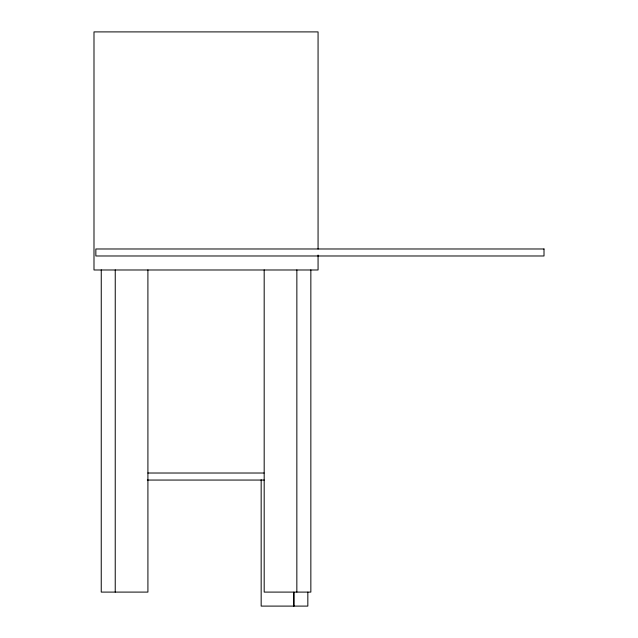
<?xml version="1.0" encoding="UTF-8"?>
<svg xmlns="http://www.w3.org/2000/svg" width="638" height="638" viewBox="0 0 638 638"><rect width="100%" height="100%" fill="white"/><g stroke="black" fill="none" stroke-linecap="round" stroke-linejoin="round"><path stroke-width="0.96" d="M147.904 473.021L264.036 473.021M147.298 480.055L264.18 480.055M318.067 249.067L318.067 31.9L93.993 31.9L93.993 269.986L318.067 269.986L318.067 255.041M310.85 269.898L310.85 592.096L264.18 592.096L264.18 269.898M307.835 592.16L307.835 606.1L261.165 606.1L261.165 479.776M296.861 269.898L296.845 592.096M147.904 269.898L147.92 592.096L101.243 592.096L101.259 269.898M115.247 269.898L115.231 592.096M544.007 248.979L95.852 248.979L95.852 255.982L544.007 255.982L544.007 248.979M293.847 606.1L293.847 592.16L293.831 606.1"/></g></svg>
